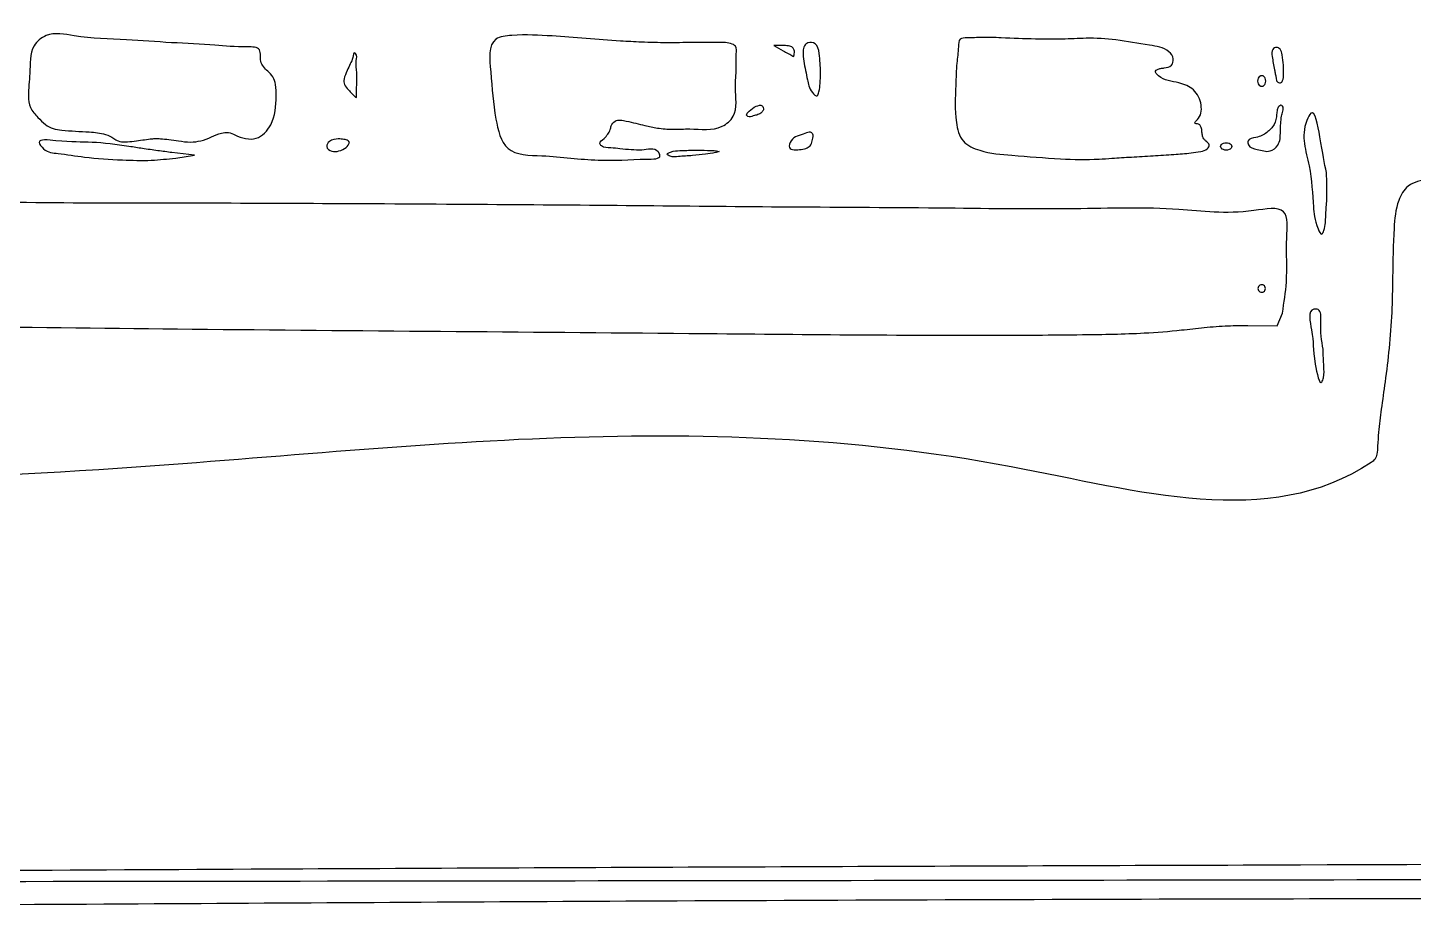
# Model space of a CAD drawing. Extents: x 14 to 139, y 93 to 208.
# Drawn here: x 67.6 to 83.34, y 93.2 to 103.23 of the extents above; entities that cross this region are included whole.
import ezdxf

# ---------------------------------------------------------------- set-up
doc = ezdxf.new("R2010")
doc.units = 0
doc.layers.add('Edge.Cuts', color=7, linetype='CONTINUOUS')
doc.layers.add('SilkS', color=7, linetype='CONTINUOUS')

msp = doc.modelspace()

# ---------------------------------------------------------------- linework, layer by layer
at = {"layer": 'Edge.Cuts', "color": 1}
msp.add_lwpolyline([(68.85843, 93.28473), (68.859008, 93.284985)], dxfattribs=at)
for points, knots in [([(27.629573, 128.146972), (27.633612, 127.653797), (27.642179, 126.607806), (27.668224, 125.192339), (27.704589, 124.143363), (27.731776, 123.423682), (27.743665, 122.799549), (27.777162, 121.578742), (27.711573, 120.04285), (27.955552, 118.92308), (27.759556, 118.055845), (28.058505, 118.025508), (28.226519, 118.010953), (28.405358, 118.120189), (28.618988, 117.875674), (28.451527, 117.124986), (28.617814, 115.931576), (28.594785, 114.579041), (28.604068, 113.743248), (28.593358, 113.163566), (27.612513, 113.436545), (26.526217, 113.199928), (24.441852, 113.293834), (22.575608, 113.228073), (21.164554, 113.244314), (20.412408, 113.146917), (19.886578, 112.988992), (19.386072, 112.752895), (18.772765, 111.986294), (18.32937, 109.977035), (17.21621, 107.123915), (16.369851, 104.293687), (15.655627, 101.952917), (15.094991, 100.143037), (14.591611, 98.537441), (14.246185, 97.435625), (14.072608, 96.821368), (14.000506, 96.382756), (13.952852, 96.011261), (13.903482, 95.676612), (13.832994, 95.250538), (13.771297, 94.77483), (13.776734, 94.317508), (13.82863, 93.956018), (14.097819, 93.794168), (14.470472, 93.705022), (15.075827, 93.598193), (15.983602, 93.534865), (16.98261, 93.465911), (17.984351, 93.426465), (19.098922, 93.446396), (20.585053, 93.420157), (22.818788, 93.386335), (25.974095, 93.332523), (30.14947, 93.281328), (36.070209, 93.199411), (44.86167, 93.199048), (56.163332, 93.21493), (64.672505, 93.261715), (68.85843, 93.28473)], [0, 0, 0, 0, 1.479565, 3.138056, 4.247098, 4.627908, 5.299303, 6.115963, 8.32182, 9.63419, 10.096083, 10.229372, 10.445683, 10.628923, 10.736339, 11.304368, 12.740702, 14.448658, 15.219344, 15.425239, 15.968114, 17.356447, 19.289845, 21.925924, 23.059864, 23.505213, 24.194715, 24.706843, 25.129506, 27.080379, 30.729912, 34.373716, 35.919853, 38.074387, 40.057405, 40.967343, 41.539541, 41.969817, 42.299156, 42.663482, 42.98396, 43.597089, 44.086612, 44.390271, 44.607085, 44.972176, 45.548638, 46.443966, 47.701682, 48.552988, 49.450329, 51.045081, 53.011707, 56.152458, 60.512282, 65.538814, 73.916172, 86.886081, 99.444015, 99.444015, 99.444015, 99.444015]), ([(68.859008, 93.284985), (70.763741, 93.296375), (74.832042, 93.320703), (80.854426, 93.342287), (84.97207, 93.347677), (86.92611, 93.350235)], [0, 0, 0, 0, 5.714302, 12.205118, 18.067243, 18.067243, 18.067243, 18.067243])]:
    msp.add_open_spline(points, degree=3, knots=knots, dxfattribs=at)
at = {"layer": 'SilkS', "color": 7}
for points in [[(76.19409, 103.030725), (76.077322, 103.030087), (76.183478, 102.971212)], [(71.33979, 102.72375), (71.339587, 102.72375)], [(69.28359, 101.753633), (69.495892, 101.784458), (69.241125, 101.815508)], [(74.626642, 101.742255), (74.626755, 101.742233)], [(80.384265, 101.778802), (80.38428, 101.778983)], [(82.352902, 101.587928), (82.352692, 101.587928)], [(81.462143, 99.85338), (81.793673, 99.84813), (81.854198, 99.99306)], [(68.85843, 93.28473), (68.859, 93.284985)]]:
    msp.add_lwpolyline(points, dxfattribs=at)
for points in [[(76.310895, 102.967688)], [(81.86496, 102.808387)], [(76.607445, 102.726)], [(81.66093, 102.62796)], [(75.960772, 102.299145)], [(81.830775, 102.053182)], [(69.050055, 101.975452)], [(71.257995, 101.929215)], [(75.458107, 101.826758)], [(76.516027, 101.963595)], [(81.278782, 101.885302)], [(69.28359, 101.753648)], [(81.575985, 100.27161)], [(82.315815, 99.581648)]]:
    msp.add_lwpolyline(points, close=True, dxfattribs=at)
for points, knots in [([(27.62958, 128.146973), (27.633621, 127.653797), (27.642191, 126.607806), (27.668234, 125.192339), (27.704597, 124.143363), (27.731784, 123.423682), (27.743673, 122.799549), (27.777169, 121.578742), (27.71158, 120.04285), (27.955559, 118.92308), (27.759563, 118.055845), (28.058513, 118.025508), (28.226526, 118.010953), (28.405366, 118.120189), (28.618996, 117.875674), (28.451534, 117.124986), (28.617822, 115.931576), (28.594793, 114.579041), (28.604075, 113.743248), (28.593366, 113.163566), (27.61252, 113.436545), (26.526224, 113.199928), (24.44186, 113.293834), (22.575616, 113.228073), (21.164561, 113.244314), (20.412415, 113.146917), (19.886586, 112.988992), (19.38608, 112.752895), (18.772772, 111.986294), (18.329378, 109.977035), (17.216217, 107.123915), (16.369858, 104.293687), (15.655635, 101.952917), (15.094998, 100.143037), (14.591618, 98.537441), (14.246192, 97.435625), (14.072616, 96.821368), (14.000513, 96.382756), (13.952859, 96.011261), (13.903489, 95.676612), (13.83299, 95.250539), (13.771298, 94.77483), (13.776734, 94.317508), (13.82863, 93.956018), (14.097819, 93.794168), (14.470472, 93.705022), (15.075827, 93.598193), (15.983602, 93.534865), (16.98261, 93.465911), (17.984351, 93.426465), (19.098922, 93.446396), (20.585053, 93.420157), (22.818788, 93.386335), (25.974095, 93.332523), (30.14947, 93.281328), (36.070209, 93.199411), (44.86167, 93.199048), (56.163332, 93.21493), (64.672505, 93.261715), (68.85843, 93.28473)], [0, 0, 0, 0, 1.479565, 3.138056, 4.247098, 4.627908, 5.299303, 6.115963, 8.32182, 9.63419, 10.096083, 10.229372, 10.445683, 10.628923, 10.736339, 11.304368, 12.740702, 14.448658, 15.219344, 15.425239, 15.968114, 17.356446, 19.289845, 21.925924, 23.059864, 23.505213, 24.194715, 24.706843, 25.129506, 27.080379, 30.729912, 34.373716, 35.919853, 38.074387, 40.057405, 40.967343, 41.539541, 41.969817, 42.299156, 42.663483, 42.983961, 43.59709, 44.086614, 44.390272, 44.607086, 44.972177, 45.548639, 46.443967, 47.701684, 48.552989, 49.45033, 51.045082, 53.011708, 56.152459, 60.512284, 65.538815, 73.916173, 86.886082, 99.444016, 99.444016, 99.444016, 99.444016]), ([(81.854198, 99.99306), (81.872632, 100.11168), (81.917507, 100.400432), (81.889018, 100.745912), (81.932237, 101.230602), (81.295641, 101.097797), (80.597058, 101.20459), (79.357108, 101.164726), (77.867243, 101.188568), (76.200857, 101.194225), (74.496278, 101.211324), (72.762167, 101.225743), (71.02247, 101.235199), (69.280489, 101.241806), (67.89389, 101.23933), (67.014605, 101.255612), (66.640512, 101.276969), (66.54397, 101.352503), (66.476864, 101.362187), (66.083653, 101.045524), (64.662804, 101.437228), (63.131983, 101.441963), (61.704987, 101.073444), (61.310096, 101.398275), (61.217334, 101.387719), (61.067951, 101.328363), (60.668212, 101.30021), (59.803013, 101.299069), (58.614975, 101.304469), (57.387432, 101.314464), (56.556631, 101.318847), (56.034768, 101.326101), (55.564678, 101.324301), (54.8781, 101.320835), (53.938361, 101.314633), (52.947805, 101.308727), (52.138551, 101.313958), (51.555866, 101.312801), (51.268053, 101.339447), (51.061452, 101.341611), (51.039095, 101.4621), (51.067734, 101.564168), (51.161653, 101.653096), (51.265273, 101.655269), (51.351928, 101.630608), (51.417263, 101.695631), (51.456909, 101.793671), (51.506644, 101.939876), (51.554955, 102.123647), (51.607405, 102.382528), (51.690977, 102.683145), (51.715022, 102.870725), (51.843083, 103.052148), (51.856443, 102.938818), (51.860849, 102.852583), (51.856999, 102.681745), (51.856597, 102.51585), (51.919995, 102.326093), (52.040543, 102.327141), (52.114845, 102.33599), (52.168952, 102.31091), (52.2261, 102.255084), (52.297803, 102.202658), (52.397227, 102.163593), (52.452817, 102.22019), (52.483118, 102.290142), (52.590284, 102.288696), (52.684308, 102.267704), (52.776349, 102.214024), (52.859823, 102.157915), (52.962792, 102.065027), (53.122467, 101.963071), (53.384051, 101.915322), (53.625199, 101.907142), (53.833185, 101.917829), (53.982887, 101.987743), (54.146645, 102.112291), (54.322296, 102.258631), (54.455277, 102.436454), (54.492107, 102.583758), (54.482262, 102.680115), (54.448661, 102.729443), (54.397612, 102.748624), (54.35178, 102.76178), (54.320696, 102.797086), (54.335124, 102.850771), (54.333676, 102.936292), (54.20608, 102.984954), (54.091365, 102.984242), (53.980197, 102.980583), (53.914396, 102.987497), (53.850146, 103.000483), (53.847154, 103.084546), (53.837454, 103.183821), (53.847103, 103.380606), (53.838945, 103.670778), (53.730458, 104.109785), (53.578117, 104.586121), (53.45049, 104.977854), (53.31184, 105.258273), (53.106603, 105.259709), (52.934176, 105.225077), (52.786837, 105.378116), (52.739718, 105.679834), (52.616122, 106.112558), (52.441991, 106.546612), (52.357592, 106.925322), (52.129535, 107.053692), (51.852426, 107.055942), (51.490029, 107.031216), (51.18947, 107.006741), (50.897673, 107.014123), (50.892795, 107.17394), (50.932329, 107.269427), (50.974402, 107.359725), (51.028941, 107.447603), (51.08008, 107.528255), (51.115941, 107.59605), (51.132854, 107.650669), (51.136726, 107.697023), (51.153779, 107.742353), (51.174669, 107.793815), (51.231549, 107.870135), (51.373285, 107.734868), (51.456663, 107.654476), (51.516878, 107.596417)], [0, 0, 0, 0, 0.353363, 0.860177, 1.153851, 1.490384, 2.344722, 3.532118, 5.076416, 6.866362, 8.51445, 10.194573, 12.068516, 13.730591, 15.432027, 16.193301, 16.423864, 16.504189, 16.555372, 16.611611, 17.950216, 20.347573, 21.682052, 21.745993, 21.817975, 21.943893, 22.233887, 22.998659, 24.556582, 25.788482, 26.683778, 27.048644, 27.354204, 28.094055, 29.108023, 30.175802, 31.056751, 31.560222, 31.876632, 32.001656, 32.073885, 32.201215, 32.31535, 32.431205, 32.500664, 32.564831, 32.679819, 32.822412, 33.026284, 33.247813, 33.62677, 33.89035, 33.982903, 34.035476, 34.142719, 34.282642, 34.524267, 34.67359, 34.793158, 34.841257, 34.89852, 34.963249, 35.07938, 35.176705, 35.234392, 35.297831, 35.390404, 35.509718, 35.596867, 35.705112, 35.811938, 36.012549, 36.263639, 36.595865, 36.740552, 36.880863, 37.08269, 37.357678, 37.565026, 37.737691, 37.79883, 37.850513, 37.906719, 37.957428, 37.994369, 38.031642, 38.116274, 38.222505, 38.383995, 38.475344, 38.549333, 38.591796, 38.649018, 38.763471, 38.911873, 39.228524, 39.635933, 40.263241, 40.708655, 40.929176, 41.09578, 41.276772, 41.426043, 41.666051, 42.183689, 42.767083, 43.10568, 43.261848, 43.509811, 43.92678, 44.327981, 44.507388, 44.636276, 44.719497, 44.825504, 44.932314, 45.030036, 45.112006, 45.161649, 45.200227, 45.25109, 45.304034, 45.375119, 45.481568, 45.758292, 45.758292, 45.758292, 45.758292]), ([(69.050055, 101.975475), (69.070027, 101.974968), (69.122084, 101.973647), (69.210989, 101.963228), (69.324878, 101.946539), (69.446234, 101.930179), (69.574059, 101.944736), (69.688019, 101.990624), (69.786653, 102.037006), (69.883942, 102.051563), (70.00497, 101.99005), (70.204473, 101.929356), (70.411118, 102.155048), (70.426893, 102.389696), (70.424004, 102.572933), (70.395882, 102.677408), (70.332131, 102.735691), (70.277531, 102.787351), (70.245788, 102.850164), (70.247494, 102.914488), (70.242654, 103.018195), (69.994835, 103.008626), (69.701382, 103.045238), (69.226641, 103.058859), (68.696296, 103.105013), (68.230548, 103.111749), (67.8473, 103.197392), (67.615949, 103.003057), (67.639551, 102.728522), (67.601383, 102.501474), (67.622016, 102.317836), (67.714754, 102.219555), (67.795325, 102.133389), (67.889708, 102.080192), (68.060828, 102.061338), (68.258811, 102.054385), (68.462848, 102.037659), (68.568124, 101.985939), (68.63504, 101.940025), (68.718532, 101.935327), (68.810425, 101.944335), (68.905219, 101.958782), (68.984278, 101.968925), (69.03142, 101.973603), (69.050055, 101.975452)], [0, 0, 0, 0, 0.059916, 0.156173, 0.268146, 0.405655, 0.522019, 0.649326, 0.771467, 0.85126, 0.93072, 1.174758, 1.40109, 1.728825, 1.862361, 1.954208, 2.041635, 2.114987, 2.180932, 2.242661, 2.312348, 2.452182, 2.821767, 3.315844, 3.827083, 4.424804, 4.742544, 4.921694, 5.238929, 5.496772, 5.629954, 5.769425, 5.888186, 5.985721, 6.085667, 6.398891, 6.587042, 6.688392, 6.748357, 6.826472, 6.93043, 7.027541, 7.113475, 7.169647, 7.169647, 7.169647, 7.169647]), ([(74.626755, 101.742233), (74.707165, 101.740362), (74.810237, 101.737965), (74.739963, 101.879183), (74.593735, 101.832681), (74.456113, 101.848925), (74.335593, 101.852054), (74.226412, 101.87492), (74.137761, 101.865132), (74.083352, 101.931765), (74.155414, 101.971104), (74.188755, 102.021897), (74.221986, 102.069843), (74.227538, 102.127632), (74.283901, 102.198871), (74.437892, 102.167255), (74.587847, 102.128423), (74.764219, 102.088546), (74.935582, 102.076162), (75.178255, 102.093168), (75.437865, 102.050048), (75.679016, 102.258087), (75.627324, 102.519676), (75.65604, 102.755597), (75.64257, 102.903433), (75.660873, 103.026162), (75.552783, 103.068665), (75.390601, 103.065355), (75.146992, 103.065364), (74.861884, 103.060846), (74.590484, 103.066571), (74.156189, 103.092594), (73.65635, 103.136629), (73.206434, 103.159342), (72.823388, 103.120609), (72.872908, 102.635244), (72.894169, 102.280885), (73.010029, 101.784014), (73.549404, 101.786892), (74.043383, 101.711449), (74.442855, 101.732548), (74.626642, 101.742255)], [0, 0, 0, 0, 0.161303, 0.206761, 0.39264, 0.514195, 0.641581, 0.747463, 0.853579, 0.887647, 0.962792, 1.026366, 1.085512, 1.129949, 1.198782, 1.327, 1.544678, 1.689022, 1.863614, 2.057737, 2.425356, 2.594665, 2.92158, 3.137981, 3.306423, 3.390935, 3.455244, 3.61143, 3.893043, 4.177704, 4.469635, 4.705887, 5.485952, 5.943672, 6.129252, 6.50285, 7.044077, 7.403928, 7.798306, 8.43838, 8.983791, 8.983791, 8.983791, 8.983791]), ([(80.38428, 101.778983), (80.463134, 101.783718), (80.606923, 101.792352), (80.78801, 101.807591), (80.916126, 101.823575), (80.99678, 101.842921), (81.036169, 101.911088), (80.986073, 101.941783), (80.956675, 101.974422), (80.942666, 102.013419), (80.939227, 102.056309), (80.935672, 102.09716), (80.917278, 102.12951), (80.890898, 102.14324), (80.858443, 102.136727), (80.861556, 102.171457), (80.927698, 102.212636), (80.948043, 102.369474), (80.860979, 102.541322), (80.698702, 102.609264), (80.551692, 102.627697), (80.46648, 102.662311), (80.39502, 102.734219), (80.437629, 102.762251), (80.470977, 102.773899), (80.526393, 102.776632), (80.601658, 102.792225), (80.625199, 102.889625), (80.538914, 103.008795), (80.286201, 103.038452), (79.980807, 103.103257), (79.646155, 103.119236), (79.341902, 103.098395), (79.019972, 103.104118), (78.717642, 103.115634), (78.452571, 103.127122), (78.308546, 103.116661), (78.175307, 103.117688), (78.174662, 102.973601), (78.149274, 102.815068), (78.143817, 102.519539), (78.125331, 102.229421), (78.20005, 101.925477), (78.468788, 101.809641), (78.842206, 101.781109), (79.295514, 101.741489), (79.675058, 101.73187), (79.942222, 101.754113), (80.146565, 101.765534), (80.302123, 101.774217), (80.384265, 101.778802)], [0, 0, 0, 0, 0.237115, 0.432379, 0.543739, 0.627025, 0.674348, 0.734976, 0.767481, 0.809394, 0.854899, 0.896982, 0.931794, 0.959809, 0.986574, 1.002293, 1.042862, 1.211212, 1.404737, 1.588106, 1.714277, 1.836811, 1.899547, 1.928096, 1.966403, 2.00899, 2.09529, 2.169488, 2.265427, 2.49857, 2.883484, 3.22413, 3.492907, 3.799696, 4.186864, 4.409152, 4.577048, 4.655575, 4.742353, 4.930716, 5.180983, 5.602779, 5.829929, 6.045248, 6.413923, 6.967975, 7.404675, 7.551296, 7.771884, 8.018691, 8.018691, 8.018691, 8.018691]), ([(71.339587, 102.72375), (71.334057, 102.767047), (71.325241, 102.836057), (71.348488, 102.924906), (71.300526, 102.957875), (71.298123, 102.874633), (71.262718, 102.82643), (71.231153, 102.739148), (71.191314, 102.667075), (71.193268, 102.580719), (71.241823, 102.532386), (71.282943, 102.486424), (71.308816, 102.462401), (71.340021, 102.428651), (71.334285, 102.516227), (71.342695, 102.585414), (71.340863, 102.67265), (71.33979, 102.72375)], [0, 0, 0, 0, 0.135715, 0.216316, 0.229848, 0.284197, 0.36209, 0.446708, 0.548454, 0.610157, 0.688127, 0.745953, 0.789781, 0.810251, 0.847938, 0.949736, 1.093686, 1.093686, 1.093686, 1.093686]), ([(76.183478, 102.971212), (76.201944, 102.960102), (76.234458, 102.94054), (76.27173, 102.928555), (76.29745, 102.902213), (76.309107, 102.918928), (76.309399, 102.939413), (76.310339, 102.957172), (76.310895, 102.967688)], [0, 0, 0, 0, 0.062684, 0.110367, 0.132722, 0.14131, 0.163033, 0.194571, 0.194571, 0.194571, 0.194571]), ([(76.310857, 102.96765), (76.307863, 102.980396), (76.301275, 103.008437), (76.25105, 103.02879), (76.215218, 103.030007), (76.19409, 103.030725)], [0, 0, 0, 0, 0.037308, 0.082074, 0.146392, 0.146392, 0.146392, 0.146392]), ([(76.607437, 102.726), (76.60537, 102.795313), (76.60217, 102.902574), (76.570885, 103.060106), (76.470521, 103.072586), (76.415183, 103.027874), (76.407644, 102.947317), (76.418428, 102.820094), (76.458829, 102.657155), (76.476831, 102.52942), (76.573983, 102.437499), (76.595135, 102.528671), (76.604815, 102.60745), (76.606495, 102.68318), (76.607445, 102.726)], [0, 0, 0, 0, 0.216566, 0.33513, 0.41698, 0.467168, 0.532992, 0.645323, 0.858273, 1.013629, 1.080644, 1.129225, 1.225292, 1.350282, 1.350282, 1.350282, 1.350282]), ([(81.864945, 102.808418), (81.86137, 102.846986), (81.855688, 102.908294), (81.839116, 102.987244), (81.786995, 103.019409), (81.726522, 102.984461), (81.740761, 102.878218), (81.755954, 102.790674), (81.772714, 102.709947), (81.781326, 102.671175), (81.783037, 102.641854), (81.791806, 102.620203), (81.810286, 102.610199), (81.838117, 102.601043), (81.865134, 102.645226), (81.866801, 102.713122), (81.86565, 102.77269), (81.86496, 102.808387)], [0, 0, 0, 0, 0.117646, 0.187007, 0.23013, 0.279164, 0.358775, 0.513942, 0.562094, 0.604762, 0.632746, 0.650528, 0.671251, 0.694686, 0.728203, 0.799224, 0.905437, 0.905437, 0.905437, 0.905437]), ([(81.66093, 102.62796), (81.659856, 102.638876), (81.657875, 102.658998), (81.642909, 102.68369), (81.618501, 102.695261), (81.593958, 102.68369), (81.579508, 102.658998), (81.574143, 102.62796), (81.579508, 102.596922), (81.593958, 102.57223), (81.618501, 102.560659), (81.642909, 102.57223), (81.657875, 102.596922), (81.659856, 102.617044), (81.66093, 102.62796)], [0, 0, 0, 0, 0.032599, 0.060095, 0.083179, 0.106264, 0.133759, 0.166358, 0.198957, 0.226453, 0.249537, 0.272622, 0.300117, 0.332716, 0.332716, 0.332716, 0.332716]), ([(75.960772, 102.299145), (75.958149, 102.318702), (75.951924, 102.365099), (75.855782, 102.339971), (75.817171, 102.298334), (75.756146, 102.251079), (75.791443, 102.211779), (75.841894, 102.233806), (75.893701, 102.242577), (75.937783, 102.265045), (75.953885, 102.288929), (75.960772, 102.299145)], [0, 0, 0, 0, 0.050628, 0.120114, 0.215836, 0.268103, 0.288036, 0.349813, 0.404962, 0.453936, 0.490539, 0.490539, 0.490539, 0.490539]), ([(81.830775, 102.053153), (81.831582, 102.083909), (81.833121, 102.142607), (81.840582, 102.220517), (81.853929, 102.277764), (81.865671, 102.315396), (81.859439, 102.344549), (81.832892, 102.357295), (81.805623, 102.336097), (81.791693, 102.297792), (81.787844, 102.227379), (81.769354, 102.128175), (81.674394, 102.033543), (81.575887, 101.984335), (81.452765, 101.973975), (81.466418, 101.871249), (81.583266, 101.852526), (81.702368, 101.807539), (81.828952, 101.905827), (81.830103, 101.998851), (81.830775, 102.053182)], [0, 0, 0, 0, 0.09232, 0.176195, 0.234093, 0.268569, 0.293892, 0.315987, 0.343576, 0.384297, 0.436631, 0.554876, 0.677586, 0.814605, 0.911699, 0.958214, 1.067841, 1.216782, 1.32756, 1.483113, 1.483113, 1.483113, 1.483113]), ([(82.352692, 101.587928), (82.332304, 101.695518), (82.297781, 101.877694), (82.215983, 102.357854), (82.046669, 102.021248), (82.17924, 101.696655), (82.199697, 101.245366), (82.217261, 101.03955), (82.296583, 100.862454), (82.348057, 100.981991), (82.340518, 101.091807), (82.359643, 101.265971), (82.360725, 101.427579), (82.355386, 101.53701), (82.352902, 101.587928)], [0, 0, 0, 0, 0.413379, 0.699947, 0.795129, 1.311814, 1.777672, 2.034151, 2.107963, 2.15421, 2.325714, 2.486418, 2.661865, 2.814534, 2.814534, 2.814534, 2.814534]), ([(76.51602, 101.963565), (76.52246, 101.985919), (76.532154, 102.019564), (76.484691, 102.05813), (76.393584, 102.010449), (76.280991, 102.001037), (76.229157, 101.834475), (76.373727, 101.847504), (76.452464, 101.860813), (76.504156, 101.903774), (76.511905, 101.94282), (76.516027, 101.963595)], [0, 0, 0, 0, 0.062358, 0.093852, 0.158328, 0.336635, 0.416371, 0.55174, 0.620658, 0.675199, 0.737217, 0.737217, 0.737217, 0.737217]), ([(69.241125, 101.815508), (69.187699, 101.822381), (69.075721, 101.836788), (68.912406, 101.859844), (68.667954, 101.899487), (68.313798, 101.944037), (68.063481, 101.92791), (67.684024, 101.979587), (67.803681, 101.817664), (67.99022, 101.803132), (68.289071, 101.753369), (68.642874, 101.731973), (68.99006, 101.720446), (69.191195, 101.743197), (69.28359, 101.753648)], [0, 0, 0, 0, 0.161693, 0.338897, 0.493271, 0.912475, 1.327329, 1.516259, 1.604916, 1.776878, 2.078539, 2.511953, 2.839846, 3.118451, 3.118451, 3.118451, 3.118451]), ([(71.258017, 101.929237), (71.25272, 101.936834), (71.237997, 101.957948), (71.188251, 101.965997), (71.118624, 101.973412), (71.035646, 101.963676), (70.978367, 101.877522), (71.058415, 101.817812), (71.140947, 101.831383), (71.221029, 101.861393), (71.247025, 101.909089), (71.257995, 101.929215)], [0, 0, 0, 0, 0.027011, 0.075077, 0.139493, 0.243752, 0.31002, 0.388408, 0.469907, 0.561723, 0.628752, 0.628752, 0.628752, 0.628752]), ([(75.458107, 101.826758), (75.447224, 101.829705), (75.403088, 101.841661), (75.305736, 101.839062), (75.16922, 101.845734), (75.021685, 101.836206), (74.93359, 101.836325), (74.849455, 101.79876), (74.922691, 101.758425), (75.011235, 101.774328), (75.150555, 101.777519), (75.287922, 101.797287), (75.390477, 101.808594), (75.442099, 101.822458), (75.458107, 101.826758)], [0, 0, 0, 0, 0.033754, 0.136887, 0.28776, 0.450978, 0.556559, 0.600777, 0.639026, 0.733776, 0.895306, 1.043105, 1.153662, 1.203355, 1.203355, 1.203355, 1.203355]), ([(81.278782, 101.885302), (81.276661, 101.892985), (81.272012, 101.909817), (81.245738, 101.924277), (81.215225, 101.929638), (81.184043, 101.924277), (81.159384, 101.909817), (81.147804, 101.885302), (81.159384, 101.860788), (81.184043, 101.846328), (81.215225, 101.840967), (81.245738, 101.846328), (81.272012, 101.860788), (81.276661, 101.87762), (81.278782, 101.885302)], [0, 0, 0, 0, 0.023085, 0.05058, 0.083179, 0.115778, 0.143274, 0.166358, 0.189443, 0.216938, 0.249537, 0.282137, 0.309632, 0.332716, 0.332716, 0.332716, 0.332716]), ([(86.35998, 101.477325), (86.104555, 101.464786), (85.632332, 101.441605), (84.893591, 101.440814), (84.235841, 101.476165), (83.721453, 101.490429), (83.424646, 101.50962), (83.252312, 101.430632), (83.143207, 101.234861), (83.110921, 100.877182), (83.106834, 100.451672), (83.098008, 99.997164), (83.069415, 99.600363), (83.023936, 99.234771), (82.977982, 98.917501), (82.948632, 98.675144), (82.934726, 98.504665), (82.932111, 98.400745), (82.910048, 98.329229), (81.72069, 97.515709), (76.434445, 99.130503), (67.277787, 97.747054), (56.60475, 98.26595), (47.853908, 98.198031), (43.127535, 98.208202), (40.766448, 98.21947), (40.102297, 98.22264)], [0, 0, 0, 0, 0.767022, 1.41805, 2.216446, 2.737378, 2.973734, 3.091006, 3.285322, 3.606979, 4.162745, 4.563363, 4.970222, 5.35557, 5.66842, 5.931693, 6.088598, 6.179816, 6.246161, 6.300868, 10.389971, 20.752218, 34.887992, 41.97553, 47.066689, 49.059276, 49.059276, 49.059276, 49.059276]), ([(81.575985, 100.27161), (81.577167, 100.279075), (81.579499, 100.293809), (81.596381, 100.310012), (81.618396, 100.31611), (81.640645, 100.310012), (81.656834, 100.293809), (81.662937, 100.27161), (81.656834, 100.249411), (81.640645, 100.233208), (81.618396, 100.22711), (81.596381, 100.233208), (81.579499, 100.249411), (81.577167, 100.264145), (81.575985, 100.27161)], [0, 0, 0, 0, 0.022151, 0.043726, 0.065877, 0.088028, 0.109602, 0.131754, 0.153905, 0.175479, 0.19763, 0.219781, 0.241356, 0.263507, 0.263507, 0.263507, 0.263507]), ([(40.926405, 100.13922), (40.957477, 100.111171), (41.020527, 100.054257), (41.152704, 100.002083), (41.772058, 99.892283), (43.684151, 100.024033), (47.330902, 99.885335), (52.318302, 99.921244), (57.413384, 99.892051), (61.383753, 99.881153), (65.259456, 99.86269), (69.590129, 99.803641), (74.374014, 99.771763), (77.746005, 99.735827), (79.470037, 99.744957), (80.192571, 99.756384), (80.652858, 99.792289), (80.968846, 99.831842), (81.221215, 99.849746), (81.387063, 99.852248), (81.462143, 99.85338)], [0, 0, 0, 0, 0.124676, 0.252984, 0.419035, 2.009929, 5.94627, 11.393696, 16.957039, 21.235944, 23.304057, 28.584362, 34.228872, 37.656386, 38.700169, 39.401428, 39.823511, 40.084391, 40.356703, 40.581943, 40.581943, 40.581943, 40.581943]), ([(82.315792, 99.581648), (82.300117, 99.677368), (82.277815, 99.813557), (82.299187, 100.034289), (82.130863, 100.046819), (82.219383, 99.683145), (82.189868, 99.568575), (82.280644, 99.135621), (82.330885, 99.289963), (82.321346, 99.406634), (82.317882, 99.516242), (82.315815, 99.581648)], [0, 0, 0, 0, 0.319466, 0.45453, 0.503259, 0.73894, 1.129175, 1.346532, 1.397467, 1.528071, 1.721317, 1.721317, 1.721317, 1.721317]), ([(38.181022, 93.519218), (37.167884, 93.525569), (35.287772, 93.537356), (32.874558, 93.55611), (30.196975, 93.585963), (27.213507, 93.641652), (23.590849, 93.69139), (20.241473, 93.730239), (17.56003, 93.763757), (15.767268, 93.80412), (14.884598, 93.900057), (14.393667, 94.03109), (14.19617, 94.114289), (13.986358, 94.215279), (14.064331, 94.299263), (14.161256, 94.270044), (14.337987, 94.194846), (14.681369, 94.085321), (15.196194, 94.00457), (15.789298, 93.941664), (16.50726, 93.920548), (17.36352, 93.897233), (18.373015, 93.881912), (19.382436, 93.868353), (20.238763, 93.854475), (24.253497, 93.755327), (33.610496, 93.685798), (47.955075, 93.616105), (60.982162, 93.626612), (72.095695, 93.692873), (84.458928, 93.736296), (98.434622, 93.782844), (111.955337, 93.843732), (121.806357, 93.934832), (128.249475, 94.023981), (131.724946, 94.094733), (132.595456, 94.113326), (133.196742, 94.13337), (133.711459, 94.152321), (134.34183, 94.164546), (135.11542, 94.178284), (135.894171, 94.190045), (136.488976, 94.205322), (136.920428, 94.213261), (137.065528, 94.227829), (137.205278, 94.224429), (136.922609, 94.124774), (136.526184, 94.126254), (135.308528, 94.038505), (133.899404, 94.035211), (132.259946, 94.000304), (130.847622, 93.973924), (127.439057, 93.897121), (122.737144, 93.783109), (116.905458, 93.67596), (113.571089, 93.657445), (112.04172, 93.648952)], [0, 0, 0, 0, 3.039476, 5.64045, 7.239836, 11.072762, 14.59181, 18.110922, 21.11428, 22.65658, 23.455719, 23.820089, 24.102774, 24.240815, 24.291162, 24.380152, 24.512513, 24.88728, 25.442279, 26.079649, 26.673509, 27.596712, 28.649502, 29.702245, 30.62528, 31.218788, 41.750069, 58.695261, 74.253883, 80.830772, 92.036463, 111.343771, 122.758133, 132.598919, 140.898054, 142.089088, 143.027503, 143.510164, 143.893872, 144.572872, 145.400199, 146.221708, 146.885443, 147.247742, 147.406531, 147.461674, 147.509436, 148.014297, 149.033148, 150.871868, 152.388127, 153.913873, 155.118797, 162.612212, 168.0273, 172.615484, 172.615484, 172.615484, 172.615484]), ([(112.04172, 93.648952), (111.481813, 93.646905), (110.474438, 93.643222), (109.228899, 93.63819), (106.514277, 93.608812), (99.829124, 93.592442), (87.812747, 93.559985), (74.501474, 93.543641), (62.798654, 93.529503), (54.97877, 93.519158), (49.382962, 93.504767), (45.325298, 93.498086), (41.786877, 93.503018), (39.348353, 93.513862), (38.181023, 93.519052)], [0, 0, 0, 0, 1.679734, 3.022149, 3.736626, 9.824056, 23.077434, 39.786049, 49.757835, 58.185935, 63.245712, 66.545317, 70.358935, 73.86096, 73.86096, 73.86096, 73.86096]), ([(68.859, 93.284985), (70.763734, 93.296375), (74.832034, 93.320703), (80.854418, 93.342287), (84.972062, 93.347677), (86.926102, 93.350235)], [0, 0, 0, 0, 5.714302, 12.205118, 18.067243, 18.067243, 18.067243, 18.067243])]:
    msp.add_open_spline(points, degree=3, knots=knots, dxfattribs=at)

doc.saveas('drawing.dxf')
